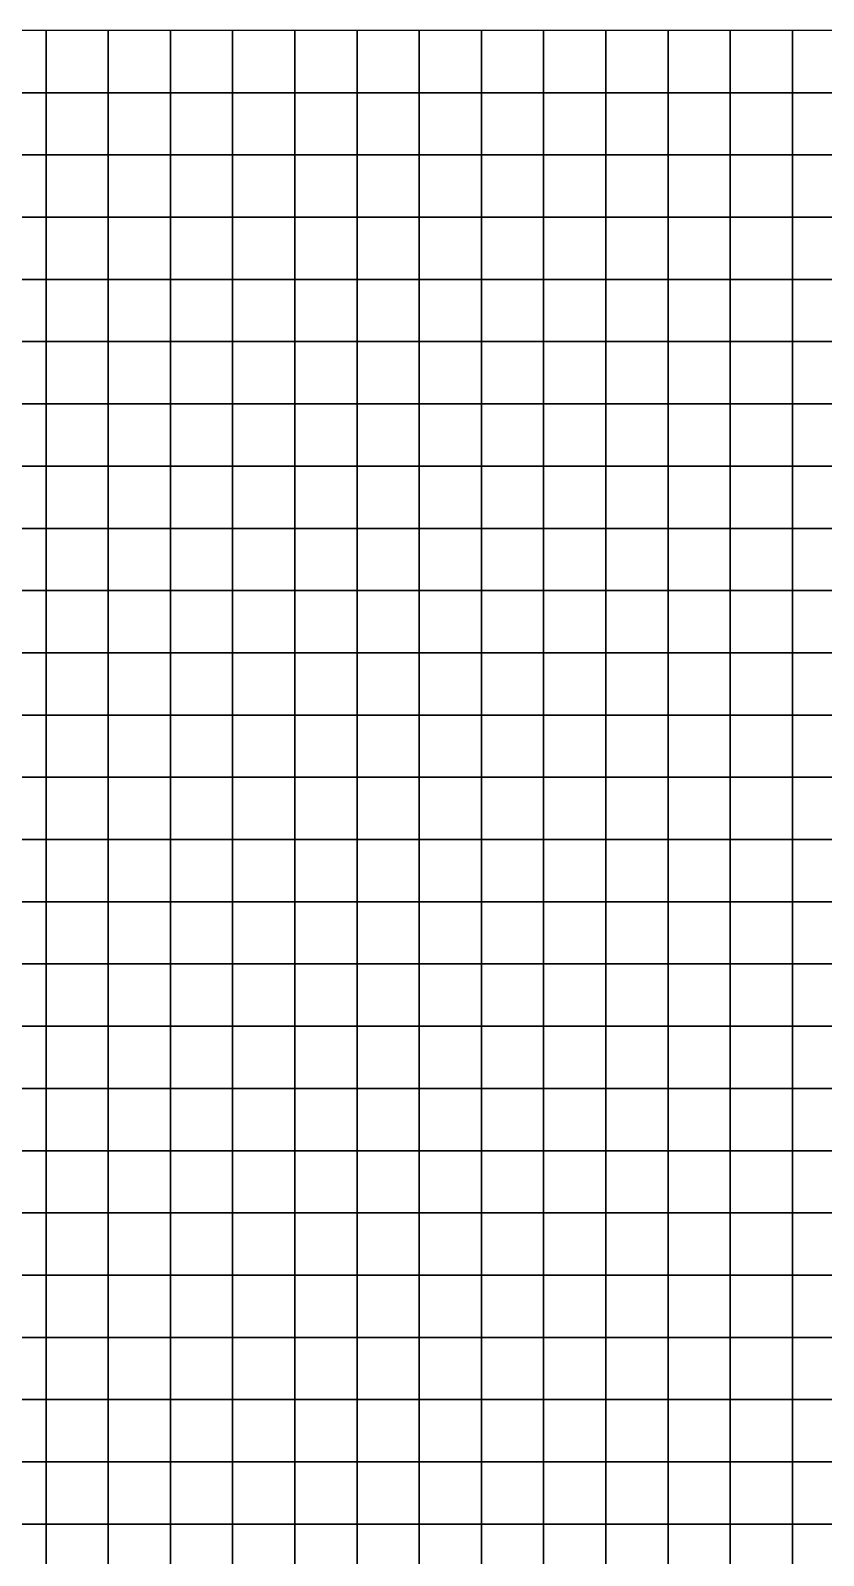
# Model space of a CAD drawing. Extents: x -32000 to 32000, y -32000 to 32000.
# Drawn here: x -7840 to 320, y 16317 to 32000 of the extents above; entities that cross this region are included whole.
import ezdxf

# ---------------------------------------------------------------- set-up
doc = ezdxf.new("R2010")
doc.units = 0

msp = doc.modelspace()

# ---------------------------------------------------------------- linework, layer by layer
at = {"color": 1}
for points in [[(-8320, 31359.9961, 1664.2551), (-7680, 31359.9961, 1301.2026), (-7680, 32000), (-8320, 32000)], [(-7680, 31359.9961, 1301.2026), (-7040, 31359.9961, 1538.2809), (-7040, 32000), (-7680, 32000)], [(-7040, 31359.9961, 1538.2809), (-6400.002, 31359.9961, 1867.1865), (-6400.002, 32000), (-7040, 32000)], [(-6400.002, 31359.9961, 1867.1865), (-5760, 31359.9961, 2191.3091), (-5760, 32000), (-6400.002, 32000)], [(-5760, 31359.9961, 2191.3091), (-5120, 31359.9961, 2373.564), (-5120, 32000), (-5760, 32000)], [(-5120, 31359.9961, 2373.564), (-4480.002, 31359.9961, 2428.8958), (-4480.002, 32000), (-5120, 32000)], [(-4480.002, 31359.9961, 2428.8958), (-3840, 31359.9961, 2570.4446), (-3840, 32000), (-4480.002, 32000)], [(-3840, 31359.9961, 2570.4446), (-3200, 31359.9961, 2878.125), (-3200, 32000), (-3840, 32000)], [(-3200, 31359.9961, 2878.125), (-2560.002, 31359.9961, 3407.376), (-2560.002, 32000), (-3200, 32000)], [(-2560.002, 31359.9961, 3407.376), (-1920, 31359.9961, 3810.1582), (-1920, 32000), (-2560.002, 32000)], [(-1920, 31359.9961, 3810.1582), (-1280, 31359.9961, 4214.2178), (-1280, 32000), (-1920, 32000)], [(-1280, 31359.9961, 4214.2178), (-640.002, 31359.9961, 4700.6421), (-640.002, 32000), (-1280, 32000)], [(-640.002, 31359.9961, 4700.6421), (0, 31359.9961, 4948.0962), (0, 32000), (-640.002, 32000)], [(0, 31359.9961, 4948.0962), (640, 31359.9961, 4738.1895), (640, 32000), (0, 32000)], [(-8320, 30719.9961, 1860.0128), (-7680, 30719.9961, 1844.4828), (-7680, 31359.9961, 1301.2026), (-8320, 31359.9961, 1664.2551)], [(-7680, 30719.9961, 1844.4828), (-7040, 30719.9961, 2135.8171), (-7040, 31359.9961, 1538.2809), (-7680, 31359.9961, 1301.2026)], [(-7040, 30719.9961, 2135.8171), (-6400.002, 30719.9961, 2316.0195), (-6400.002, 31359.9961, 1867.1865), (-7040, 31359.9961, 1538.2809)], [(-6400.002, 30719.9961, 2316.0195), (-5760, 30719.9961, 2377.4236), (-5760, 31359.9961, 2191.3091), (-6400.002, 31359.9961, 1867.1865)], [(-5760, 30719.9961, 2377.4236), (-5120, 30719.9961, 2457.4456), (-5120, 31359.9961, 2373.564), (-5760, 31359.9961, 2191.3091)], [(-5120, 30719.9961, 2457.4456), (-4480.002, 30719.9961, 2457.5669), (-4480.002, 31359.9961, 2428.8958), (-5120, 31359.9961, 2373.564)], [(-4480.002, 30719.9961, 2457.5669), (-3840, 30719.9961, 2601.5278), (-3840, 31359.9961, 2570.4446), (-4480.002, 31359.9961, 2428.8958)], [(-3840, 30719.9961, 2601.5278), (-3200, 30719.9961, 3015.7107), (-3200, 31359.9961, 2878.125), (-3840, 31359.9961, 2570.4446)], [(-3200, 30719.9961, 3015.7107), (-2560.002, 30719.9961, 3435.6113), (-2560.002, 31359.9961, 3407.376), (-3200, 31359.9961, 2878.125)], [(-2560.002, 30719.9961, 3435.6113), (-1920, 30719.9961, 3627.335), (-1920, 31359.9961, 3810.1582), (-2560.002, 31359.9961, 3407.376)], [(-1920, 30719.9961, 3627.335), (-1280, 30719.9961, 3998.552), (-1280, 31359.9961, 4214.2178), (-1920, 31359.9961, 3810.1582)], [(-1280, 30719.9961, 3998.552), (-640.002, 30719.9961, 4501.2051), (-640.002, 31359.9961, 4700.6421), (-1280, 31359.9961, 4214.2178)], [(-640.002, 30719.9961, 4501.2051), (0, 30719.9961, 4683.0776), (0, 31359.9961, 4948.0962), (-640.002, 31359.9961, 4700.6421)], [(0, 30719.9961, 4683.0776), (640, 30719.9961, 4430.9761), (640, 31359.9961, 4738.1895), (0, 31359.9961, 4948.0962)], [(-8320, 30079.9961, 1902.7975), (-7680, 30079.9961, 2074.6592), (-7680, 30719.9961, 1844.4828), (-8320, 30719.9961, 1860.0128)], [(-7680, 30079.9961, 2074.6592), (-7040, 30079.9961, 2379.585), (-7040, 30719.9961, 2135.8171), (-7680, 30719.9961, 1844.4828)], [(-7040, 30079.9961, 2379.585), (-6400.002, 30079.9961, 2464.9043), (-6400.002, 30719.9961, 2316.0195), (-7040, 30719.9961, 2135.8171)], [(-6400.002, 30079.9961, 2464.9043), (-5760, 30079.9961, 2411.6624), (-5760, 30719.9961, 2377.4236), (-6400.002, 30719.9961, 2316.0195)], [(-5760, 30079.9961, 2411.6624), (-5120, 30079.9961, 2436.0786), (-5120, 30719.9961, 2457.4456), (-5760, 30719.9961, 2377.4236)], [(-5120, 30079.9961, 2436.0786), (-4480.002, 30079.9961, 2479.2065), (-4480.002, 30719.9961, 2457.5669), (-5120, 30719.9961, 2457.4456)], [(-4480.002, 30079.9961, 2479.2065), (-3840, 30079.9961, 2620.2046), (-3840, 30719.9961, 2601.5278), (-4480.002, 30719.9961, 2457.5669)], [(-3840, 30079.9961, 2620.2046), (-3200, 30079.9961, 2977.5547), (-3200, 30719.9961, 3015.7107), (-3840, 30719.9961, 2601.5278)], [(-3200, 30079.9961, 2977.5547), (-2560.002, 30079.9961, 3445.5273), (-2560.002, 30719.9961, 3435.6113), (-3200, 30719.9961, 3015.7107)], [(-2560.002, 30079.9961, 3445.5273), (-1920, 30079.9961, 3752.7173), (-1920, 30719.9961, 3627.335), (-2560.002, 30719.9961, 3435.6113)], [(-1920, 30079.9961, 3752.7173), (-1280, 30079.9961, 4080.54), (-1280, 30719.9961, 3998.552), (-1920, 30719.9961, 3627.335)], [(-1280, 30079.9961, 4080.54), (-640.002, 30079.9961, 4365.8315), (-640.002, 30719.9961, 4501.2051), (-1280, 30719.9961, 3998.552)], [(-640.002, 30079.9961, 4365.8315), (0, 30079.9961, 4435.4565), (0, 30719.9961, 4683.0776), (-640.002, 30719.9961, 4501.2051)], [(0, 30079.9961, 4435.4565), (640, 30079.9961, 4167.5718), (640, 30719.9961, 4430.9761), (0, 30719.9961, 4683.0776)], [(-8320, 29440, 1928.4811), (-7680, 29440, 2096.0381), (-7680, 30079.9961, 2074.6592), (-8320, 30079.9961, 1902.7975)], [(-7680, 29440, 2096.0381), (-7040, 29440, 2314.218), (-7040, 30079.9961, 2379.585), (-7680, 30079.9961, 2074.6592)], [(-7040, 29440, 2314.218), (-6400.002, 29440, 2358.4009), (-6400.002, 30079.9961, 2464.9043), (-7040, 30079.9961, 2379.585)], [(-6400.002, 29440, 2358.4009), (-5760, 29440, 2361.6006), (-5760, 30079.9961, 2411.6624), (-6400.002, 30079.9961, 2464.9043)], [(-5760, 29440, 2361.6006), (-5120, 29440, 2366.2122), (-5120, 30079.9961, 2436.0786), (-5760, 30079.9961, 2411.6624)], [(-5120, 29440, 2366.2122), (-4480.002, 29440, 2442.8391), (-4480.002, 30079.9961, 2479.2065), (-5120, 30079.9961, 2436.0786)], [(-4480.002, 29440, 2442.8391), (-3840, 29440, 2488.8247), (-3840, 30079.9961, 2620.2046), (-4480.002, 30079.9961, 2479.2065)], [(-3840, 29440, 2488.8247), (-3200, 29440, 2654.6113), (-3200, 30079.9961, 2977.5547), (-3840, 30079.9961, 2620.2046)], [(-3200, 29440, 2654.6113), (-2560.002, 29440, 3166.0005), (-2560.002, 30079.9961, 3445.5273), (-3200, 30079.9961, 2977.5547)], [(-2560.002, 29440, 3166.0005), (-1920, 29440, 3783.4873), (-1920, 30079.9961, 3752.7173), (-2560.002, 30079.9961, 3445.5273)], [(-1920, 29440, 3783.4873), (-1280, 29440, 4236.5679), (-1280, 30079.9961, 4080.54), (-1920, 30079.9961, 3752.7173)], [(-1280, 29440, 4236.5679), (-640.002, 29440, 4231.8491), (-640.002, 30079.9961, 4365.8315), (-1280, 30079.9961, 4080.54)], [(-640.002, 29440, 4231.8491), (0, 29440, 4124.2437), (0, 30079.9961, 4435.4565), (-640.002, 30079.9961, 4365.8315)], [(0, 29440, 4124.2437), (640, 29440, 3952.4053), (640, 30079.9961, 4167.5718), (0, 30079.9961, 4435.4565)], [(-8320, 28800, 2063.1799), (-7680, 28800, 2203.2129), (-7680, 29440, 2096.0381), (-8320, 29440, 1928.4811)], [(-7680, 28800, 2203.2129), (-7040, 28800, 2385.3755), (-7040, 29440, 2314.218), (-7680, 29440, 2096.0381)], [(-7040, 28800, 2385.3755), (-6400.002, 28800, 2406.4265), (-6400.002, 29440, 2358.4009), (-7040, 29440, 2314.218)], [(-6400.002, 28800, 2406.4265), (-5760, 28800, 2362.9263), (-5760, 29440, 2361.6006), (-6400.002, 29440, 2358.4009)], [(-5760, 28800, 2362.9263), (-5120, 28800, 2366.1262), (-5120, 29440, 2366.2122), (-5760, 29440, 2361.6006)], [(-5120, 28800, 2366.1262), (-4480.002, 28800, 2369.3262), (-4480.002, 29440, 2442.8391), (-5120, 29440, 2366.2122)], [(-4480.002, 28800, 2369.3262), (-3840, 28800, 2459.8906), (-3840, 29440, 2488.8247), (-4480.002, 29440, 2442.8391)], [(-3840, 28800, 2459.8906), (-3200, 28800, 2624.7581), (-3200, 29440, 2654.6113), (-3840, 29440, 2488.8247)], [(-3200, 28800, 2624.7581), (-2560.002, 28800, 2946.9138), (-2560.002, 29440, 3166.0005), (-3200, 29440, 2654.6113)], [(-2560.002, 28800, 2946.9138), (-1920, 28800, 3488.8225), (-1920, 29440, 3783.4873), (-2560.002, 29440, 3166.0005)], [(-1920, 28800, 3488.8225), (-1280, 28800, 3946.4055), (-1280, 29440, 4236.5679), (-1920, 29440, 3783.4873)], [(-1280, 28800, 3946.4055), (-640.002, 28800, 3828.9233), (-640.002, 29440, 4231.8491), (-1280, 29440, 4236.5679)], [(-640.002, 28800, 3828.9233), (0, 28800, 3719.5884), (0, 29440, 4124.2437), (-640.002, 29440, 4231.8491)], [(0, 28800, 3719.5884), (640, 28800, 3789.8125), (640, 29440, 3952.4053), (0, 29440, 4124.2437)], [(-8320, 28160, 2268.0864), (-7680, 28160, 2343.0293), (-7680, 28800, 2203.2129), (-8320, 28800, 2063.1799)], [(-7680, 28160, 2343.0293), (-7040, 28160, 2533.8374), (-7040, 28800, 2385.3755), (-7680, 28800, 2203.2129)], [(-7040, 28160, 2533.8374), (-6400.002, 28160, 2665.2561), (-6400.002, 28800, 2406.4265), (-7040, 28800, 2385.3755)], [(-6400.002, 28160, 2665.2561), (-5760, 28160, 2506.2146), (-5760, 28800, 2362.9263), (-6400.002, 28800, 2406.4265)], [(-5760, 28160, 2506.2146), (-5120, 28160, 2367.4517), (-5120, 28800, 2366.1262), (-5760, 28800, 2362.9263)], [(-5120, 28160, 2367.4517), (-4480.002, 28160, 2370.6516), (-4480.002, 28800, 2369.3262), (-5120, 28800, 2366.1262)], [(-4480.002, 28160, 2370.6516), (-3840, 28160, 2512.105), (-3840, 28800, 2459.8906), (-4480.002, 28800, 2369.3262)], [(-3840, 28160, 2512.105), (-3200, 28160, 2694.1123), (-3200, 28800, 2624.7581), (-3840, 28800, 2459.8906)], [(-3200, 28160, 2694.1123), (-2560.002, 28160, 2839.7922), (-2560.002, 28800, 2946.9138), (-3200, 28800, 2624.7581)], [(-2560.002, 28160, 2839.7922), (-1920, 28160, 3234.4634), (-1920, 28800, 3488.8225), (-2560.002, 28800, 2946.9138)], [(-1920, 28160, 3234.4634), (-1280, 28160, 3578.6511), (-1280, 28800, 3946.4055), (-1920, 28800, 3488.8225)], [(-1280, 28160, 3578.6511), (-640.002, 28160, 3340.7703), (-640.002, 28800, 3828.9233), (-1280, 28800, 3946.4055)], [(-640.002, 28160, 3340.7703), (0, 28160, 3243.04), (0, 28800, 3719.5884), (-640.002, 28800, 3828.9233)], [(0, 28160, 3243.04), (640, 28160, 3373.4836), (640, 28800, 3789.8125), (0, 28800, 3719.5884)], [(-8320, 27520, 2406.5667), (-7680, 27520, 2444.5386), (-7680, 28160, 2343.0293), (-8320, 28160, 2268.0864)], [(-7680, 27520, 2444.5386), (-7040, 27520, 2539.5303), (-7040, 28160, 2533.8374), (-7680, 28160, 2343.0293)], [(-7040, 27520, 2539.5303), (-6400.002, 27520, 2728.1484), (-6400.002, 28160, 2665.2561), (-7040, 28160, 2533.8374)], [(-6400.002, 27520, 2728.1484), (-5760, 27520, 2643.4282), (-5760, 28160, 2506.2146), (-6400.002, 28160, 2665.2561)], [(-5760, 27520, 2643.4282), (-5120, 27520, 2442.6174), (-5120, 28160, 2367.4517), (-5760, 28160, 2506.2146)], [(-5120, 27520, 2442.6174), (-4480.002, 27520, 2382.2029), (-4480.002, 28160, 2370.6516), (-5120, 28160, 2367.4517)], [(-4480.002, 27520, 2382.2029), (-3840, 27520, 2540.0464), (-3840, 28160, 2512.105), (-4480.002, 28160, 2370.6516)], [(-3840, 27520, 2540.0464), (-3200, 27520, 2683.2209), (-3200, 28160, 2694.1123), (-3840, 28160, 2512.105)], [(-3200, 27520, 2683.2209), (-2560.002, 27520, 2761.0557), (-2560.002, 28160, 2839.7922), (-3200, 28160, 2694.1123)], [(-2560.002, 27520, 2761.0557), (-1920, 27520, 2966.3169), (-1920, 28160, 3234.4634), (-2560.002, 28160, 2839.7922)], [(-1920, 27520, 2966.3169), (-1280, 27520, 3155.2693), (-1280, 28160, 3578.6511), (-1920, 28160, 3234.4634)], [(-1280, 27520, 3155.2693), (-640.002, 27520, 3006.3914), (-640.002, 28160, 3340.7703), (-1280, 28160, 3578.6511)], [(-640.002, 27520, 3006.3914), (0, 27520, 2819.573), (0, 28160, 3243.04), (-640.002, 28160, 3340.7703)], [(0, 27520, 2819.573), (640, 27520, 2868.4885), (640, 28160, 3373.4836), (0, 28160, 3243.04)], [(-8320, 26879.9961, 2547.1902), (-7680, 26879.9961, 2579.718), (-7680, 27520, 2444.5386), (-8320, 27520, 2406.5667)], [(-7680, 26879.9961, 2579.718), (-7040, 26879.9961, 2583.8923), (-7040, 27520, 2539.5303), (-7680, 27520, 2444.5386)], [(-7040, 26879.9961, 2583.8923), (-6400.002, 26879.9961, 2688.5537), (-6400.002, 27520, 2728.1484), (-7040, 27520, 2539.5303)], [(-6400.002, 26879.9961, 2688.5537), (-5760, 26879.9961, 2682.7715), (-5760, 27520, 2643.4282), (-6400.002, 27520, 2728.1484)], [(-5760, 26879.9961, 2682.7715), (-5120, 26879.9961, 2689.0725), (-5120, 27520, 2442.6174), (-5760, 27520, 2643.4282)], [(-5120, 26879.9961, 2689.0725), (-4480.002, 26879.9961, 2650.5881), (-4480.002, 27520, 2382.2029), (-5120, 27520, 2442.6174)], [(-4480.002, 26879.9961, 2650.5881), (-3840, 26879.9961, 2690.6584), (-3840, 27520, 2540.0464), (-4480.002, 27520, 2382.2029)], [(-3840, 26879.9961, 2690.6584), (-3200, 26879.9961, 2709.5051), (-3200, 27520, 2683.2209), (-3840, 27520, 2540.0464)], [(-3200, 26879.9961, 2709.5051), (-2560.002, 26879.9961, 2703.1567), (-2560.002, 27520, 2761.0557), (-3200, 27520, 2683.2209)], [(-2560.002, 26879.9961, 2703.1567), (-1920, 26879.9961, 2735.1514), (-1920, 27520, 2966.3169), (-2560.002, 27520, 2761.0557)], [(-1920, 26879.9961, 2735.1514), (-1280, 26879.9961, 2759.269), (-1280, 27520, 3155.2693), (-1920, 27520, 2966.3169)], [(-1280, 26879.9961, 2759.269), (-640.002, 26879.9961, 2745.1904), (-640.002, 27520, 3006.3914), (-1280, 27520, 3155.2693)], [(-640.002, 26879.9961, 2745.1904), (0, 26879.9961, 2612.4668), (0, 27520, 2819.573), (-640.002, 27520, 3006.3914)], [(0, 26879.9961, 2612.4668), (640, 26879.9961, 2590.5383), (640, 27520, 2868.4885), (0, 27520, 2819.573)], [(-8320, 26239.9961, 2799.3735), (-7680, 26239.9961, 2744.677), (-7680, 26879.9961, 2579.718), (-8320, 26879.9961, 2547.1902)], [(-7680, 26239.9961, 2744.677), (-7040, 26239.9961, 2767.2881), (-7040, 26879.9961, 2583.8923), (-7680, 26879.9961, 2579.718)], [(-7040, 26239.9961, 2767.2881), (-6400.002, 26239.9961, 2865.7622), (-6400.002, 26879.9961, 2688.5537), (-7040, 26879.9961, 2583.8923)], [(-6400.002, 26239.9961, 2865.7622), (-5760, 26239.9961, 2806.605), (-5760, 26879.9961, 2682.7715), (-6400.002, 26879.9961, 2688.5537)], [(-5760, 26239.9961, 2806.605), (-5120, 26239.9961, 2889.2129), (-5120, 26879.9961, 2689.0725), (-5760, 26879.9961, 2682.7715)], [(-5120, 26239.9961, 2889.2129), (-4480.002, 26239.9961, 3021.4814), (-4480.002, 26879.9961, 2650.5881), (-5120, 26879.9961, 2689.0725)], [(-4480.002, 26239.9961, 3021.4814), (-3840, 26239.9961, 2886.6426), (-3840, 26879.9961, 2690.6584), (-4480.002, 26879.9961, 2650.5881)], [(-3840, 26239.9961, 2886.6426), (-3200, 26239.9961, 2750.0498), (-3200, 26879.9961, 2709.5051), (-3840, 26879.9961, 2690.6584)], [(-3200, 26239.9961, 2750.0498), (-2560.002, 26239.9961, 2712.5215), (-2560.002, 26879.9961, 2703.1567), (-3200, 26879.9961, 2709.5051)], [(-2560.002, 26239.9961, 2712.5215), (-1920, 26239.9961, 2708.3662), (-1920, 26879.9961, 2735.1514), (-2560.002, 26879.9961, 2703.1567)], [(-1920, 26239.9961, 2708.3662), (-1280, 26239.9961, 2697.4419), (-1280, 26879.9961, 2759.269), (-1920, 26879.9961, 2735.1514)], [(-1280, 26239.9961, 2697.4419), (-640.002, 26239.9961, 2616.7393), (-640.002, 26879.9961, 2745.1904), (-1280, 26879.9961, 2759.269)], [(-640.002, 26239.9961, 2616.7393), (0, 26239.9961, 2512.4165), (0, 26879.9961, 2612.4668), (-640.002, 26879.9961, 2745.1904)], [(0, 26239.9961, 2512.4165), (640, 26239.9961, 2515.6472), (640, 26879.9961, 2590.5383), (0, 26879.9961, 2612.4668)], [(-8320, 25600, 3098.9172), (-7680, 25600, 2929.449), (-7680, 26239.9961, 2744.677), (-8320, 26239.9961, 2799.3735)], [(-7680, 25600, 2929.449), (-7040, 25600, 2908.6643), (-7040, 26239.9961, 2767.2881), (-7680, 26239.9961, 2744.677)], [(-7040, 25600, 2908.6643), (-6400.002, 25600, 3035.3308), (-6400.002, 26239.9961, 2865.7622), (-7040, 26239.9961, 2767.2881)], [(-6400.002, 25600, 3035.3308), (-5760, 25600, 2908.8472), (-5760, 26239.9961, 2806.605), (-6400.002, 26239.9961, 2865.7622)], [(-5760, 25600, 2908.8472), (-5120, 25600, 2915.2471), (-5120, 26239.9961, 2889.2129), (-5760, 26239.9961, 2806.605)], [(-5120, 25600, 2915.2471), (-4480.002, 25600, 3283.4148), (-4480.002, 26239.9961, 3021.4814), (-5120, 26239.9961, 2889.2129)], [(-4480.002, 25600, 3283.4148), (-3840, 25600, 3176.9175), (-3840, 26239.9961, 2886.6426), (-4480.002, 26239.9961, 3021.4814)], [(-3840, 25600, 3176.9175), (-3200, 25600, 2839.2451), (-3200, 26239.9961, 2750.0498), (-3840, 26239.9961, 2886.6426)], [(-3200, 25600, 2839.2451), (-2560.002, 25600, 2826.0266), (-2560.002, 26239.9961, 2712.5215), (-3200, 26239.9961, 2750.0498)], [(-2560.002, 25600, 2826.0266), (-1920, 25600, 2867.6165), (-1920, 26239.9961, 2708.3662), (-2560.002, 26239.9961, 2712.5215)], [(-1920, 25600, 2867.6165), (-1280, 25600, 2773.7761), (-1280, 26239.9961, 2697.4419), (-1920, 26239.9961, 2708.3662)], [(-1280, 25600, 2773.7761), (-640.002, 25600, 2587.6411), (-640.002, 26239.9961, 2616.7393), (-1280, 26239.9961, 2697.4419)], [(-640.002, 25600, 2587.6411), (0, 25600, 2497.8789), (0, 26239.9961, 2512.4165), (-640.002, 26239.9961, 2616.7393)], [(0, 25600, 2497.8789), (640, 25600, 2494.679), (640, 26239.9961, 2515.6472), (0, 26239.9961, 2512.4165)], [(-8320, 24960, 3490.6201), (-7680, 24960, 3372.4407), (-7680, 25600, 2929.449), (-8320, 25600, 3098.9172)], [(-7680, 24960, 3372.4407), (-7040, 24960, 3234.3838), (-7040, 25600, 2908.6643), (-7680, 25600, 2929.449)], [(-7040, 24960, 3234.3838), (-6400.002, 24960, 3205.1663), (-6400.002, 25600, 3035.3308), (-7040, 25600, 2908.6643)], [(-6400.002, 24960, 3205.1663), (-5760, 24960, 3026.0298), (-5760, 25600, 2908.8472), (-6400.002, 25600, 3035.3308)], [(-5760, 24960, 3026.0298), (-5120, 24960, 3077.6101), (-5120, 25600, 2915.2471), (-5760, 25600, 2908.8472)], [(-5120, 24960, 3077.6101), (-4480.002, 24960, 3554.9531), (-4480.002, 25600, 3283.4148), (-5120, 25600, 2915.2471)], [(-4480.002, 24960, 3554.9531), (-3840, 24960, 3501.3799), (-3840, 25600, 3176.9175), (-4480.002, 25600, 3283.4148)], [(-3840, 24960, 3501.3799), (-3200, 24960, 2981.0591), (-3200, 25600, 2839.2451), (-3840, 25600, 3176.9175)], [(-3200, 24960, 2981.0591), (-2560.002, 24960, 2985.7571), (-2560.002, 25600, 2826.0266), (-3200, 25600, 2839.2451)], [(-2560.002, 24960, 2985.7571), (-1920, 24960, 3151.6514), (-1920, 25600, 2867.6165), (-2560.002, 25600, 2826.0266)], [(-1920, 24960, 3151.6514), (-1280, 24960, 2971.3484), (-1280, 25600, 2773.7761), (-1920, 25600, 2867.6165)], [(-1280, 24960, 2971.3484), (-640.002, 24960, 2614.4592), (-640.002, 25600, 2587.6411), (-1280, 25600, 2773.7761)], [(-640.002, 24960, 2614.4592), (0, 24960, 2499.2043), (0, 25600, 2497.8789), (-640.002, 25600, 2587.6411)], [(0, 24960, 2499.2043), (640, 24960, 2517.7905), (640, 25600, 2494.679), (0, 25600, 2497.8789)], [(-8320, 24320, 3538.3335), (-7680, 24320, 3768.6035), (-7680, 24960, 3372.4407), (-8320, 24960, 3490.6201)], [(-7680, 24320, 3768.6035), (-7040, 24320, 3780.4011), (-7040, 24960, 3234.3838), (-7680, 24960, 3372.4407)], [(-7040, 24320, 3780.4011), (-6400.002, 24320, 3669.0334), (-6400.002, 24960, 3205.1663), (-7040, 24960, 3234.3838)], [(-6400.002, 24320, 3669.0334), (-5760, 24320, 3406.8835), (-5760, 24960, 3026.0298), (-6400.002, 24960, 3205.1663)], [(-5760, 24320, 3406.8835), (-5120, 24320, 3518.106), (-5120, 24960, 3077.6101), (-5760, 24960, 3026.0298)], [(-5120, 24320, 3518.106), (-4480.002, 24320, 4023.6873), (-4480.002, 24960, 3554.9531), (-5120, 24960, 3077.6101)], [(-4480.002, 24320, 4023.6873), (-3840, 24320, 3936.7866), (-3840, 24960, 3501.3799), (-4480.002, 24960, 3554.9531)], [(-3840, 24320, 3936.7866), (-3200, 24320, 3412.9177), (-3200, 24960, 2981.0591), (-3840, 24960, 3501.3799)], [(-3200, 24320, 3412.9177), (-2560.002, 24320, 3257.6775), (-2560.002, 24960, 2985.7571), (-3200, 24960, 2981.0591)], [(-2560.002, 24320, 3257.6775), (-1920, 24320, 3364.8425), (-1920, 24960, 3151.6514), (-2560.002, 24960, 2985.7571)], [(-1920, 24320, 3364.8425), (-1280, 24320, 3260.8962), (-1280, 24960, 2971.3484), (-1920, 24960, 3151.6514)], [(-1280, 24320, 3260.8962), (-640.002, 24320, 2815.4297), (-640.002, 24960, 2614.4592), (-1280, 24960, 2971.3484)], [(-640.002, 24320, 2815.4297), (0, 24320, 2623.1543), (0, 24960, 2499.2043), (-640.002, 24960, 2614.4592)], [(0, 24320, 2623.1543), (640, 24320, 2648.1211), (640, 24960, 2517.7905), (0, 24960, 2499.2043)], [(-8320, 23680, 3230.3455), (-7680, 23680, 3494.6899), (-7680, 24320, 3768.6035), (-8320, 24320, 3538.3335)], [(-7680, 23680, 3494.6899), (-7040, 23680, 3839.9995), (-7040, 24320, 3780.4011), (-7680, 24320, 3768.6035)], [(-7040, 23680, 3839.9995), (-6400.002, 23680, 4119.8765), (-6400.002, 24320, 3669.0334), (-7040, 24320, 3780.4011)], [(-6400.002, 23680, 4119.8765), (-5760, 23680, 4130.4673), (-5760, 24320, 3406.8835), (-6400.002, 24320, 3669.0334)], [(-5760, 23680, 4130.4673), (-5120, 23680, 4178.4746), (-5120, 24320, 3518.106), (-5760, 24320, 3406.8835)], [(-5120, 23680, 4178.4746), (-4480.002, 23680, 4467.6206), (-4480.002, 24320, 4023.6873), (-5120, 24320, 3518.106)], [(-4480.002, 23680, 4467.6206), (-3840, 23680, 4414.5806), (-3840, 24320, 3936.7866), (-4480.002, 24320, 4023.6873)], [(-3840, 23680, 4414.5806), (-3200, 23680, 3979.5979), (-3200, 24320, 3412.9177), (-3840, 24320, 3936.7866)], [(-3200, 23680, 3979.5979), (-2560.002, 23680, 3763.3743), (-2560.002, 24320, 3257.6775), (-3200, 24320, 3412.9177)], [(-2560.002, 23680, 3763.3743), (-1920, 23680, 3804.6555), (-1920, 24320, 3364.8425), (-2560.002, 24320, 3257.6775)], [(-1920, 23680, 3804.6555), (-1280, 23680, 3710.6003), (-1280, 24320, 3260.8962), (-1920, 24320, 3364.8425)], [(-1280, 23680, 3710.6003), (-640.002, 23680, 3203.1343), (-640.002, 24320, 2815.4297), (-1280, 24320, 3260.8962)], [(-640.002, 23680, 3203.1343), (0, 23680, 2779.9841), (0, 24320, 2623.1543), (-640.002, 24320, 2815.4297)], [(0, 23680, 2779.9841), (640, 23680, 2634.0632), (640, 24320, 2648.1211), (0, 24320, 2623.1543)], [(-8320, 23039.9961, 2865.4819), (-7680, 23039.9961, 2982.5776), (-7680, 23680, 3494.6899), (-8320, 23680, 3230.3455)], [(-7680, 23039.9961, 2982.5776), (-7040, 23039.9961, 3509.5081), (-7040, 23680, 3839.9995), (-7680, 23680, 3494.6899)], [(-7040, 23039.9961, 3509.5081), (-6400.002, 23039.9961, 4062.8086), (-6400.002, 23680, 4119.8765), (-7040, 23680, 3839.9995)], [(-6400.002, 23039.9961, 4062.8086), (-5760, 23039.9961, 4446.6846), (-5760, 23680, 4130.4673), (-6400.002, 23680, 4119.8765)], [(-5760, 23039.9961, 4446.6846), (-5120, 23039.9961, 4663.8662), (-5120, 23680, 4178.4746), (-5760, 23680, 4130.4673)], [(-5120, 23039.9961, 4663.8662), (-4480.002, 23039.9961, 4751.8071), (-4480.002, 23680, 4467.6206), (-5120, 23680, 4178.4746)], [(-4480.002, 23039.9961, 4751.8071), (-3840, 23039.9961, 4750.4663), (-3840, 23680, 4414.5806), (-4480.002, 23680, 4467.6206)], [(-3840, 23039.9961, 4750.4663), (-3200, 23039.9961, 4453.147), (-3200, 23680, 3979.5979), (-3840, 23680, 4414.5806)], [(-3200, 23039.9961, 4453.147), (-2560.002, 23039.9961, 4286.6108), (-2560.002, 23680, 3763.3743), (-3200, 23680, 3979.5979)], [(-2560.002, 23039.9961, 4286.6108), (-1920, 23039.9961, 4350.8604), (-1920, 23680, 3804.6555), (-2560.002, 23680, 3763.3743)], [(-1920, 23039.9961, 4350.8604), (-1280, 23039.9961, 4182.4453), (-1280, 23680, 3710.6003), (-1920, 23680, 3804.6555)], [(-1280, 23039.9961, 4182.4453), (-640.002, 23039.9961, 3626.2756), (-640.002, 23680, 3203.1343), (-1280, 23680, 3710.6003)], [(-640.002, 23039.9961, 3626.2756), (0, 23039.9961, 3115.9348), (0, 23680, 2779.9841), (-640.002, 23680, 3203.1343)], [(0, 23039.9961, 3115.9348), (640, 23039.9961, 2823.3638), (640, 23680, 2634.0632), (0, 23680, 2779.9841)], [(-8320, 22399.9961, 2654.0313), (-7680, 22399.9961, 2741.3318), (-7680, 23039.9961, 2982.5776), (-8320, 23039.9961, 2865.4819)], [(-7680, 22399.9961, 2741.3318), (-7040, 22399.9961, 3093.5872), (-7040, 23039.9961, 3509.5081), (-7680, 23039.9961, 2982.5776)], [(-7040, 22399.9961, 3093.5872), (-6400.002, 22399.9961, 3524.0657), (-6400.002, 23039.9961, 4062.8086), (-7040, 23039.9961, 3509.5081)], [(-6400.002, 22399.9961, 3524.0657), (-5760, 22399.9961, 3993.2639), (-5760, 23039.9961, 4446.6846), (-6400.002, 23039.9961, 4062.8086)], [(-5760, 22399.9961, 3993.2639), (-5120, 22399.9961, 4459.6826), (-5120, 23039.9961, 4663.8662), (-5760, 23039.9961, 4446.6846)], [(-5120, 22399.9961, 4459.6826), (-4480.002, 22399.9961, 4825.7837), (-4480.002, 23039.9961, 4751.8071), (-5120, 23039.9961, 4663.8662)], [(-4480.002, 22399.9961, 4825.7837), (-3840, 22399.9961, 5028.2769), (-3840, 23039.9961, 4750.4663), (-4480.002, 23039.9961, 4751.8071)], [(-3840, 22399.9961, 5028.2769), (-3200, 22399.9961, 4853.8174), (-3200, 23039.9961, 4453.147), (-3840, 23039.9961, 4750.4663)], [(-3200, 22399.9961, 4853.8174), (-2560.002, 22399.9961, 4635.8413), (-2560.002, 23039.9961, 4286.6108), (-3200, 23039.9961, 4453.147)], [(-2560.002, 22399.9961, 4635.8413), (-1920, 22399.9961, 4636.7979), (-1920, 23039.9961, 4350.8604), (-2560.002, 23039.9961, 4286.6108)], [(-1920, 22399.9961, 4636.7979), (-1280, 22399.9961, 4526.7744), (-1280, 23039.9961, 4182.4453), (-1920, 23039.9961, 4350.8604)], [(-1280, 22399.9961, 4526.7744), (-640.002, 22399.9961, 4009.1458), (-640.002, 23039.9961, 3626.2756), (-1280, 23039.9961, 4182.4453)], [(-640.002, 22399.9961, 4009.1458), (0, 22399.9961, 3658.0422), (0, 23039.9961, 3115.9348), (-640.002, 23039.9961, 3626.2756)], [(0, 22399.9961, 3658.0422), (640, 22399.9961, 3261.7148), (640, 23039.9961, 2823.3638), (0, 23039.9961, 3115.9348)], [(-8320, 21760, 2655.3567), (-7680, 21760, 2658.5566), (-7680, 22399.9961, 2741.3318), (-8320, 22399.9961, 2654.0313)], [(-7680, 21760, 2658.5566), (-7040, 21760, 2710.8208), (-7040, 22399.9961, 3093.5872), (-7680, 22399.9961, 2741.3318)], [(-7040, 21760, 2710.8208), (-6400.002, 21760, 2912.5859), (-6400.002, 22399.9961, 3524.0657), (-7040, 22399.9961, 3093.5872)], [(-6400.002, 21760, 2912.5859), (-5760, 21760, 3267.5964), (-5760, 22399.9961, 3993.2639), (-6400.002, 22399.9961, 3524.0657)], [(-5760, 21760, 3267.5964), (-5120, 21760, 3774.2324), (-5120, 22399.9961, 4459.6826), (-5760, 22399.9961, 3993.2639)], [(-5120, 21760, 3774.2324), (-4480.002, 21760, 4366.6821), (-4480.002, 22399.9961, 4825.7837), (-5120, 22399.9961, 4459.6826)], [(-4480.002, 21760, 4366.6821), (-3840, 21760, 4792.8315), (-3840, 22399.9961, 5028.2769), (-4480.002, 22399.9961, 4825.7837)], [(-3840, 21760, 4792.8315), (-3200, 21760, 4963.8462), (-3200, 22399.9961, 4853.8174), (-3840, 22399.9961, 5028.2769)], [(-3200, 21760, 4963.8462), (-2560.002, 21760, 4889.1938), (-2560.002, 22399.9961, 4635.8413), (-3200, 22399.9961, 4853.8174)], [(-2560.002, 21760, 4889.1938), (-1920, 21760, 4860.5488), (-1920, 22399.9961, 4636.7979), (-2560.002, 22399.9961, 4635.8413)], [(-1920, 21760, 4860.5488), (-1280, 21760, 4967.6816), (-1280, 22399.9961, 4526.7744), (-1920, 22399.9961, 4636.7979)], [(-1280, 21760, 4967.6816), (-640.002, 21760, 4519.5103), (-640.002, 22399.9961, 4009.1458), (-1280, 22399.9961, 4526.7744)], [(-640.002, 21760, 4519.5103), (0, 21760, 4075.0984), (0, 22399.9961, 3658.0422), (-640.002, 22399.9961, 4009.1458)], [(0, 21760, 4075.0984), (640, 21760, 3595.031), (640, 22399.9961, 3261.7148), (0, 22399.9961, 3658.0422)], [(-8320, 21120, 2656.6824), (-7680, 21120, 2659.8823), (-7680, 21760, 2658.5566), (-8320, 21760, 2655.3567)], [(-7680, 21120, 2659.8823), (-7040, 21120, 2663.082), (-7040, 21760, 2710.8208), (-7680, 21760, 2658.5566)], [(-7040, 21120, 2663.082), (-6400.002, 21120, 2666.282), (-6400.002, 21760, 2912.5859), (-7040, 21760, 2710.8208)], [(-6400.002, 21120, 2666.282), (-5760, 21120, 2802.6438), (-5760, 21760, 3267.5964), (-6400.002, 21760, 2912.5859)], [(-5760, 21120, 2802.6438), (-5120, 21120, 3107.9155), (-5120, 21760, 3774.2324), (-5760, 21760, 3267.5964)], [(-5120, 21120, 3107.9155), (-4480.002, 21120, 3539.3672), (-4480.002, 21760, 4366.6821), (-5120, 21760, 3774.2324)], [(-4480.002, 21120, 3539.3672), (-3840, 21120, 4160.3076), (-3840, 21760, 4792.8315), (-4480.002, 21760, 4366.6821)], [(-3840, 21120, 4160.3076), (-3200, 21120, 4820.1909), (-3200, 21760, 4963.8462), (-3840, 21760, 4792.8315)], [(-3200, 21120, 4820.1909), (-2560.002, 21120, 5203.9775), (-2560.002, 21760, 4889.1938), (-3200, 21760, 4963.8462)], [(-2560.002, 21120, 5203.9775), (-1920, 21120, 5359.8687), (-1920, 21760, 4860.5488), (-2560.002, 21760, 4889.1938)], [(-1920, 21120, 5359.8687), (-1280, 21120, 5485.4614), (-1280, 21760, 4967.6816), (-1920, 21760, 4860.5488)], [(-1280, 21120, 5485.4614), (-640.002, 21120, 5158.0483), (-640.002, 21760, 4519.5103), (-1280, 21760, 4967.6816)], [(-640.002, 21120, 5158.0483), (0, 21120, 4638.8286), (0, 21760, 4075.0984), (-640.002, 21760, 4519.5103)], [(0, 21120, 4638.8286), (640, 21120, 4153.811), (640, 21760, 3595.031), (0, 21760, 4075.0984)], [(-8320, 20480, 2658.0078), (-7680, 20480, 2661.2078), (-7680, 21120, 2659.8823), (-8320, 21120, 2656.6824)], [(-7680, 20480, 2661.2078), (-7040, 20480, 2664.4077), (-7040, 21120, 2663.082), (-7680, 21120, 2659.8823)], [(-7040, 20480, 2664.4077), (-6400.002, 20480, 2667.6077), (-6400.002, 21120, 2666.282), (-7040, 21120, 2663.082)], [(-6400.002, 20480, 2667.6077), (-5760, 20480, 2670.8076), (-5760, 21120, 2802.6438), (-6400.002, 21120, 2666.282)], [(-5760, 20480, 2670.8076), (-5120, 20480, 2710.8147), (-5120, 21120, 3107.9155), (-5760, 21120, 2802.6438)], [(-5120, 20480, 2710.8147), (-4480.002, 20480, 2983.5999), (-4480.002, 21120, 3539.3672), (-5120, 21120, 3107.9155)], [(-4480.002, 20480, 2983.5999), (-3840, 20480, 3593.9038), (-3840, 21120, 4160.3076), (-4480.002, 21120, 3539.3672)], [(-3840, 20480, 3593.9038), (-3200, 20480, 4375.5669), (-3200, 21120, 4820.1909), (-3840, 21120, 4160.3076)], [(-3200, 20480, 4375.5669), (-2560.002, 20480, 5374.2822), (-2560.002, 21120, 5203.9775), (-3200, 21120, 4820.1909)], [(-2560.002, 20480, 5374.2822), (-1920, 20480, 5981.0557), (-1920, 21120, 5359.8687), (-2560.002, 21120, 5203.9775)], [(-1920, 20480, 5981.0557), (-1280, 20480, 6091.6582), (-1280, 21120, 5485.4614), (-1920, 21120, 5359.8687)], [(-1280, 20480, 6091.6582), (-640.002, 20480, 5886.7329), (-640.002, 21120, 5158.0483), (-1280, 21120, 5485.4614)], [(-640.002, 20480, 5886.7329), (0, 20480, 5389.0596), (0, 21120, 4638.8286), (-640.002, 21120, 5158.0483)], [(0, 20480, 5389.0596), (640, 20480, 4881.5967), (640, 21120, 4153.811), (0, 21120, 4638.8286)], [(-8320, 19840, 2659.3333), (-7680, 19840, 2662.5332), (-7680, 20480, 2661.2078), (-8320, 20480, 2658.0078)], [(-7680, 19840, 2662.5332), (-7040, 19840, 2665.7332), (-7040, 20480, 2664.4077), (-7680, 20480, 2661.2078)], [(-7040, 19840, 2665.7332), (-6400.002, 19840, 2668.9331), (-6400.002, 20480, 2667.6077), (-7040, 20480, 2664.4077)], [(-6400.002, 19840, 2668.9331), (-5760, 19840, 2672.1331), (-5760, 20480, 2670.8076), (-6400.002, 20480, 2667.6077)], [(-5760, 19840, 2672.1331), (-5120, 19840, 2702.3999), (-5120, 20480, 2710.8147), (-5760, 20480, 2670.8076)], [(-5120, 19840, 2702.3999), (-4480.002, 19840, 3017.1775), (-4480.002, 20480, 2983.5999), (-5120, 20480, 2710.8147)], [(-4480.002, 19840, 3017.1775), (-3840, 19840, 3548.8357), (-3840, 20480, 3593.9038), (-4480.002, 20480, 2983.5999)], [(-3840, 19840, 3548.8357), (-3200, 19840, 4251.1011), (-3200, 20480, 4375.5669), (-3840, 20480, 3593.9038)], [(-3200, 19840, 4251.1011), (-2560.002, 19840, 5153.6172), (-2560.002, 20480, 5374.2822), (-3200, 20480, 4375.5669)], [(-2560.002, 19840, 5153.6172), (-1920, 19840, 5836.6045), (-1920, 20480, 5981.0557), (-2560.002, 20480, 5374.2822)], [(-1920, 19840, 5836.6045), (-1280, 19840, 6198.7139), (-1280, 20480, 6091.6582), (-1920, 20480, 5981.0557)], [(-1280, 19840, 6198.7139), (-640.002, 19840, 6311.4736), (-640.002, 20480, 5886.7329), (-1280, 20480, 6091.6582)], [(-640.002, 19840, 6311.4736), (0, 19840, 5991.3408), (0, 20480, 5389.0596), (-640.002, 20480, 5886.7329)], [(0, 19840, 5991.3408), (640, 19840, 5446.2754), (640, 20480, 4881.5967), (0, 20480, 5389.0596)], [(-8320, 19199.9961, 2660.6587), (-7680, 19199.9961, 2663.8586), (-7680, 19840, 2662.5332), (-8320, 19840, 2659.3333)], [(-7680, 19199.9961, 2663.8586), (-7040, 19199.9961, 2667.0586), (-7040, 19840, 2665.7332), (-7680, 19840, 2662.5332)], [(-7040, 19199.9961, 2667.0586), (-6400.002, 19199.9961, 2670.2585), (-6400.002, 19840, 2668.9331), (-7040, 19840, 2665.7332)], [(-6400.002, 19199.9961, 2670.2585), (-5760, 19199.9961, 2673.4585), (-5760, 19840, 2672.1331), (-6400.002, 19840, 2668.9331)], [(-5760, 19199.9961, 2673.4585), (-5120, 19199.9961, 2913.0437), (-5120, 19840, 2702.3999), (-5760, 19840, 2672.1331)], [(-5120, 19199.9961, 2913.0437), (-4480.002, 19199.9961, 3432.2002), (-4480.002, 19840, 3017.1775), (-5120, 19840, 2702.3999)], [(-4480.002, 19199.9961, 3432.2002), (-3840, 19199.9961, 4000.3486), (-3840, 19840, 3548.8357), (-4480.002, 19840, 3017.1775)], [(-3840, 19199.9961, 4000.3486), (-3200, 19199.9961, 4358.5098), (-3200, 19840, 4251.1011), (-3840, 19840, 3548.8357)], [(-3200, 19199.9961, 4358.5098), (-2560.002, 19199.9961, 4667.7578), (-2560.002, 19840, 5153.6172), (-3200, 19840, 4251.1011)], [(-2560.002, 19199.9961, 4667.7578), (-1920, 19199.9961, 5100.3882), (-1920, 19840, 5836.6045), (-2560.002, 19840, 5153.6172)], [(-1920, 19199.9961, 5100.3882), (-1280, 19199.9961, 5620.7197), (-1280, 19840, 6198.7139), (-1920, 19840, 5836.6045)], [(-1280, 19199.9961, 5620.7197), (-640.002, 19199.9961, 6141.5117), (-640.002, 19840, 6311.4736), (-1280, 19840, 6198.7139)], [(-640.002, 19199.9961, 6141.5117), (0, 19199.9961, 6143.1279), (0, 19840, 5991.3408), (-640.002, 19840, 6311.4736)], [(0, 19199.9961, 6143.1279), (640, 19199.9961, 5663.5146), (640, 19840, 5446.2754), (0, 19840, 5991.3408)], [(-8320, 18559.9961, 2663.8586), (-7680, 18559.9961, 2665.1841), (-7680, 19199.9961, 2663.8586), (-8320, 19199.9961, 2660.6587)], [(-7680, 18559.9961, 2665.1841), (-7040, 18559.9961, 2668.384), (-7040, 19199.9961, 2667.0586), (-7680, 19199.9961, 2663.8586)], [(-7040, 18559.9961, 2668.384), (-6400.002, 18559.9961, 2671.584), (-6400.002, 19199.9961, 2670.2585), (-7040, 19199.9961, 2667.0586)], [(-6400.002, 18559.9961, 2671.584), (-5760, 18559.9961, 2725.0352), (-5760, 19199.9961, 2673.4585), (-6400.002, 19199.9961, 2670.2585)], [(-5760, 18559.9961, 2725.0352), (-5120, 18559.9961, 3031.061), (-5120, 19199.9961, 2913.0437), (-5760, 19199.9961, 2673.4585)], [(-5120, 18559.9961, 3031.061), (-4480.002, 18559.9961, 3464.6736), (-4480.002, 19199.9961, 3432.2002), (-5120, 19199.9961, 2913.0437)], [(-4480.002, 18559.9961, 3464.6736), (-3840, 18559.9961, 3823.4673), (-3840, 19199.9961, 4000.3486), (-4480.002, 19199.9961, 3432.2002)], [(-3840, 18559.9961, 3823.4673), (-3200, 18559.9961, 3882.3682), (-3200, 19199.9961, 4358.5098), (-3840, 19199.9961, 4000.3486)], [(-3200, 18559.9961, 3882.3682), (-2560.002, 18559.9961, 4004.0562), (-2560.002, 19199.9961, 4667.7578), (-3200, 19199.9961, 4358.5098)], [(-2560.002, 18559.9961, 4004.0562), (-1920, 18559.9961, 4383.5195), (-1920, 19199.9961, 5100.3882), (-2560.002, 19199.9961, 4667.7578)], [(-1920, 18559.9961, 4383.5195), (-1280, 18559.9961, 4933.4043), (-1280, 19199.9961, 5620.7197), (-1920, 19199.9961, 5100.3882)], [(-1280, 18559.9961, 4933.4043), (-640.002, 18559.9961, 5589.6489), (-640.002, 19199.9961, 6141.5117), (-1280, 19199.9961, 5620.7197)], [(-640.002, 18559.9961, 5589.6489), (0, 18559.9961, 5773.3755), (0, 19199.9961, 6143.1279), (-640.002, 19199.9961, 6141.5117)], [(0, 18559.9961, 5773.3755), (640, 18559.9961, 5528.2803), (640, 19199.9961, 5663.5146), (0, 19199.9961, 6143.1279)], [(-8320, 17920, 2667.0586), (-7680, 17920, 2668.384), (-7680, 18559.9961, 2665.1841), (-8320, 18559.9961, 2663.8586)], [(-7680, 17920, 2668.384), (-7040, 17920, 2669.7095), (-7040, 18559.9961, 2668.384), (-7680, 18559.9961, 2665.1841)], [(-7040, 17920, 2669.7095), (-6400.002, 17920, 2672.9094), (-6400.002, 18559.9961, 2671.584), (-7040, 18559.9961, 2668.384)], [(-6400.002, 17920, 2672.9094), (-5760, 17920, 2789.4788), (-5760, 18559.9961, 2725.0352), (-6400.002, 18559.9961, 2671.584)], [(-5760, 17920, 2789.4788), (-5120, 17920, 2976.6814), (-5120, 18559.9961, 3031.061), (-5760, 18559.9961, 2725.0352)], [(-5120, 17920, 2976.6814), (-4480.002, 17920, 3060.9592), (-4480.002, 18559.9961, 3464.6736), (-5120, 18559.9961, 3031.061)], [(-4480.002, 17920, 3060.9592), (-3840, 17920, 3336.4753), (-3840, 18559.9961, 3823.4673), (-4480.002, 18559.9961, 3464.6736)], [(-3840, 17920, 3336.4753), (-3200, 17920, 3504.3608), (-3200, 18559.9961, 3882.3682), (-3840, 18559.9961, 3823.4673)], [(-3200, 17920, 3504.3608), (-2560.002, 17920, 3668.2068), (-2560.002, 18559.9961, 4004.0562), (-3200, 18559.9961, 3882.3682)], [(-2560.002, 17920, 3668.2068), (-1920, 17920, 4008.7078), (-1920, 18559.9961, 4383.5195), (-2560.002, 18559.9961, 4004.0562)], [(-1920, 17920, 4008.7078), (-1280, 17920, 4464.1348), (-1280, 18559.9961, 4933.4043), (-1920, 18559.9961, 4383.5195)], [(-1280, 17920, 4464.1348), (-640.002, 17920, 5039.0391), (-640.002, 18559.9961, 5589.6489), (-1280, 18559.9961, 4933.4043)], [(-640.002, 17920, 5039.0391), (0, 17920, 5319.7578), (0, 18559.9961, 5773.3755), (-640.002, 18559.9961, 5589.6489)], [(0, 17920, 5319.7578), (640, 17920, 5160.7437), (640, 18559.9961, 5528.2803), (0, 18559.9961, 5773.3755)], [(-8320, 17280, 2670.2585), (-7680, 17280, 2671.584), (-7680, 17920, 2668.384), (-8320, 17920, 2667.0586)], [(-7680, 17280, 2671.584), (-7040, 17280, 2672.9094), (-7040, 17920, 2669.7095), (-7680, 17920, 2668.384)], [(-7040, 17280, 2672.9094), (-6400.002, 17280, 2674.2349), (-6400.002, 17920, 2672.9094), (-7040, 17920, 2669.7095)], [(-6400.002, 17280, 2674.2349), (-5760, 17280, 2718.051), (-5760, 17920, 2789.4788), (-6400.002, 17920, 2672.9094)], [(-5760, 17280, 2718.051), (-5120, 17280, 2792.8123), (-5120, 17920, 2976.6814), (-5760, 17920, 2789.4788)], [(-5120, 17280, 2792.8123), (-4480.002, 17280, 2828.9797), (-4480.002, 17920, 3060.9592), (-5120, 17920, 2976.6814)], [(-4480.002, 17280, 2828.9797), (-3840, 17280, 3013.0942), (-3840, 17920, 3336.4753), (-4480.002, 17920, 3060.9592)], [(-3840, 17280, 3013.0942), (-3200, 17280, 3335.9241), (-3200, 17920, 3504.3608), (-3840, 17920, 3336.4753)], [(-3200, 17280, 3335.9241), (-2560.002, 17280, 3809.8647), (-2560.002, 17920, 3668.2068), (-3200, 17920, 3504.3608)], [(-2560.002, 17280, 3809.8647), (-1920, 17280, 4210.8667), (-1920, 17920, 4008.7078), (-2560.002, 17920, 3668.2068)], [(-1920, 17280, 4210.8667), (-1280, 17280, 4446.0781), (-1280, 17920, 4464.1348), (-1920, 17920, 4008.7078)], [(-1280, 17280, 4446.0781), (-640.002, 17280, 4630.1548), (-640.002, 17920, 5039.0391), (-1280, 17920, 4464.1348)], [(-640.002, 17280, 4630.1548), (0, 17280, 4901.9067), (0, 17920, 5319.7578), (-640.002, 17920, 5039.0391)], [(0, 17280, 4901.9067), (640, 17280, 4776.2056), (640, 17920, 5160.7437), (0, 17920, 5319.7578)], [(-8320, 16640, 2673.4585), (-7680, 16640, 2674.7839), (-7680, 17280, 2671.584), (-8320, 17280, 2670.2585)], [(-7680, 16640, 2674.7839), (-7040, 16640, 2676.1094), (-7040, 17280, 2672.9094), (-7680, 17280, 2671.584)], [(-7040, 16640, 2676.1094), (-6400.002, 16640, 2677.4348), (-6400.002, 17280, 2674.2349), (-7040, 17280, 2672.9094)], [(-6400.002, 16640, 2677.4348), (-5760, 16640, 2678.7603), (-5760, 17280, 2718.051), (-6400.002, 17280, 2674.2349)], [(-5760, 16640, 2678.7603), (-5120, 16640, 2681.9602), (-5120, 17280, 2792.8123), (-5760, 17280, 2718.051)], [(-5120, 16640, 2681.9602), (-4480.002, 16640, 2717.9482), (-4480.002, 17280, 2828.9797), (-5120, 17280, 2792.8123)], [(-4480.002, 16640, 2717.9482), (-3840, 16640, 2768.7256), (-3840, 17280, 3013.0942), (-4480.002, 17280, 2828.9797)], [(-3840, 16640, 2768.7256), (-3200, 16640, 3073.2659), (-3200, 17280, 3335.9241), (-3840, 17280, 3013.0942)], [(-3200, 16640, 3073.2659), (-2560.002, 16640, 3697.1755), (-2560.002, 17280, 3809.8647), (-3200, 17280, 3335.9241)], [(-2560.002, 16640, 3697.1755), (-1920, 16640, 4333.3623), (-1920, 17280, 4210.8667), (-2560.002, 17280, 3809.8647)], [(-1920, 16640, 4333.3623), (-1280, 16640, 4554.957), (-1280, 17280, 4446.0781), (-1920, 17280, 4210.8667)], [(-1280, 16640, 4554.957), (-640.002, 16640, 4554.9063), (-640.002, 17280, 4630.1548), (-1280, 17280, 4446.0781)], [(-640.002, 16640, 4554.9063), (0, 16640, 4740.5464), (0, 17280, 4901.9067), (-640.002, 17280, 4630.1548)], [(0, 16640, 4740.5464), (640, 16640, 4667.3774), (640, 17280, 4776.2056), (0, 17280, 4901.9067)], [(-8320, 16000, 2676.6584), (-7680, 16000, 2677.9839), (-7680, 16640, 2674.7839), (-8320, 16640, 2673.4585)], [(-7680, 16000, 2677.9839), (-7040, 16000, 2679.3093), (-7040, 16640, 2676.1094), (-7680, 16640, 2674.7839)], [(-7040, 16000, 2679.3093), (-6400.002, 16000, 2680.6348), (-6400.002, 16640, 2677.4348), (-7040, 16640, 2676.1094)], [(-6400.002, 16000, 2680.6348), (-5760, 16000, 2681.9602), (-5760, 16640, 2678.7603), (-6400.002, 16640, 2677.4348)], [(-5760, 16000, 2681.9602), (-5120, 16000, 2683.2856), (-5120, 16640, 2681.9602), (-5760, 16640, 2678.7603)], [(-5120, 16000, 2683.2856), (-4480.002, 16000, 2686.4856), (-4480.002, 16640, 2717.9482), (-5120, 16640, 2681.9602)], [(-4480.002, 16000, 2686.4856), (-3840, 16000, 2689.6855), (-3840, 16640, 2768.7256), (-4480.002, 16640, 2717.9482)], [(-3840, 16000, 2689.6855), (-3200, 16000, 2783.5112), (-3200, 16640, 3073.2659), (-3840, 16640, 2768.7256)], [(-3200, 16000, 2783.5112), (-2560.002, 16000, 3301.6514), (-2560.002, 16640, 3697.1755), (-3200, 16640, 3073.2659)], [(-2560.002, 16000, 3301.6514), (-1920, 16000, 4115.9502), (-1920, 16640, 4333.3623), (-2560.002, 16640, 3697.1755)], [(-1920, 16000, 4115.9502), (-1280, 16000, 4483.7148), (-1280, 16640, 4554.957), (-1920, 16640, 4333.3623)], [(-1280, 16000, 4483.7148), (-640.002, 16000, 4474.3867), (-640.002, 16640, 4554.9063), (-1280, 16640, 4554.957)], [(-640.002, 16000, 4474.3867), (0, 16000, 4552.2061), (0, 16640, 4740.5464), (-640.002, 16640, 4554.9063)], [(0, 16000, 4552.2061), (640, 16000, 4667.9346), (640, 16640, 4667.3774), (0, 16640, 4740.5464)]]:
    msp.add_3dface(points, dxfattribs=at)

doc.saveas('drawing.dxf')
